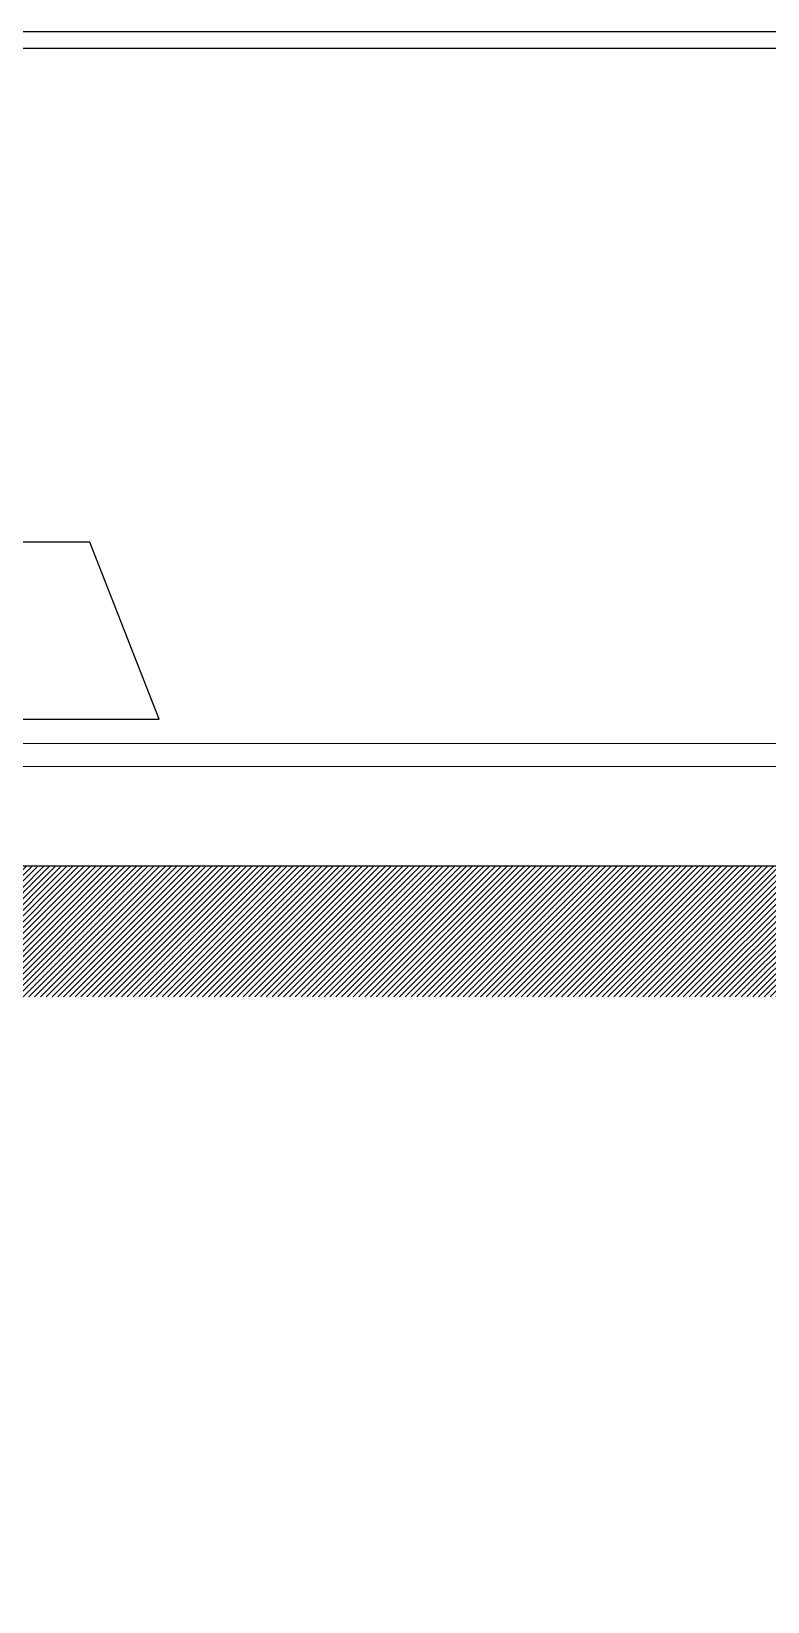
# Model space of a CAD drawing. Header units: millimetres. Extents: x 420413 to 457232, y -109 to 25896.
# Drawn here: x 429673 to 429746, y 8370.6 to 8526.5 of the extents above; entities that cross this region are included whole.
import ezdxf

# ---------------------------------------------------------------- set-up
doc = ezdxf.new("R2010")
doc.units = ezdxf.units.MM
doc.header["$LTSCALE"] = 50
doc.header["$MEASUREMENT"] = 0
doc.layers.add('JUNGHO', color=7, linetype='CONTINUOUS')

msp = doc.modelspace()

# ---------------------------------------------------------------- hatches: boundary and pattern name
at = {"layer": 'JUNGHO', "ltscale": 2}
h = msp.add_hatch(dxfattribs=at)
h.set_pattern_fill('ANSI31', scale=3.249206, style=0)
h.set_pattern_definition([(45, (433144.03565, 7952.4808), (-0.287191966, 0.287191966), [])])
h.paths.add_polyline_path([(429942.59, 8430.65), (429549.44, 8430.65), (429549.44, 8297.43), (429942.59, 8297.43)], flags=16)
h.paths.add_polyline_path([(429955.59, 8443.65), (429955.59, 8281.19), (429536.44, 8281.19), (429536.44, 8443.65)])

# ---------------------------------------------------------------- linework, layer by layer
at = {"layer": 'JUNGHO', "color": 7}
for p, q in [((429438.96, 8526.5), (430053.06, 8526.5)), ((430014.06, 8524.79), (429477.96, 8524.79)), ((429678.79, 8475.79), (429536.24, 8475.79)), ((429685.66, 8458.24), (429678.79, 8475.79)), ((429536.24, 8458.24), (429685.66, 8458.24)), ((429497.45, 8443.65), (429994.58, 8443.65))]:
    msp.add_line(p, q, dxfattribs=at)
at = {"layer": 'JUNGHO', "color": 7, "lineweight": 0}
for p, q in [((429910.72, 8455.8), (429536.24, 8455.8)), ((429536.24, 8453.51), (429910.72, 8453.51))]:
    msp.add_line(p, q, dxfattribs=at)

doc.saveas('drawing.dxf')
